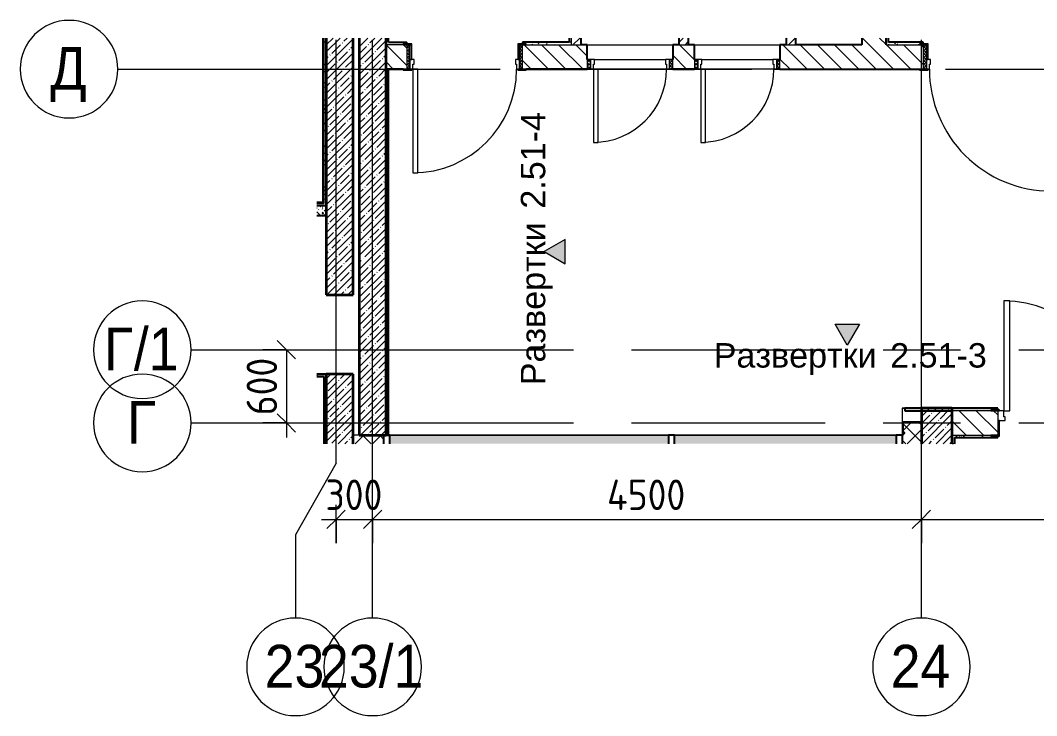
# Model space of a CAD drawing. Header units: millimetres. Extents: x 81971 to 140149, y -1987 to 13800.
# Drawn here: x 81971 to 90305, y 8101 to 13800 of the extents above; entities that cross this region are included whole.
import ezdxf

# ---------------------------------------------------------------- set-up
doc = ezdxf.new("R2010")
doc.units = ezdxf.units.MM
doc.linetypes.add('Осевая', pattern=[3175, 635, -476.25, 1587.5, -476.25])
for name, color, linetype, lineweight in [('A-ANNO-DIMS', 7, 'Continuous', 9), ('A-ANNO-DIMS-100', 7, 'Continuous', 9), ('A-DOOR', 7, 'Continuous', 9), ('A-DOOR-1', 7, 'Continuous', 13), ('A-DOOR-FRAM', 7, 'Continuous', 13), ('A-DOOR-FRAM-1', 7, 'Continuous', 9), ('A-GLAZ-CWMG', 7, 'Continuous', 9), ('A-GLAZ-CWMG-1', 7, 'Continuous', 25), ('A-WALL', 7, 'Continuous', 9), ('G-ANNO-SYMB', 7, 'Continuous', 9), ('I-WALL', 7, 'Continuous', 9), ('Оси', 7, 'Continuous', 9), ('Оси-1', 7, 'Continuous', 20), ('Оси-2', 7, 'Осевая', 9)]:
    doc.layers.add(name, color=color, linetype=linetype, lineweight=lineweight)
for name, color, linetype, lineweight, true_color in [('A-WALL-1', 7, 'Continuous', 25, 0x3c3c3c), ('A-WALL-2', 7, 'Continuous', 35, 0x3c3c3c), ('A-WALL-3', 7, 'Continuous', 13, 0x3c3c3c), ('A-WALL-FNSH-1', 7, 'Continuous', 9, 0x3c3c3c), ('A-WALL-FNSH-2', 7, 'Continuous', 13, 0x3c3c3c)]:
    doc.layers.add(name, color=color, linetype=linetype, lineweight=lineweight, true_color=true_color)
doc.styles.add('Arial', font='arial.ttf', dxfattribs={"width": 0.9, "height": 350})
doc.styles.add('Arial_1', font='arial.ttf', dxfattribs={"height": 200})
doc.styles.add('ISOCPEUR', font='isocpeur.ttf', dxfattribs={"width": 0.9, "height": 250})
doc.dimstyles.new('ISO-2_5_0_9К_БОЛЬШОЙ', dxfattribs={"dimscale": 304.8, "dimtxt": 248.995294, "dimasz": 0.492126, "dimexe": 0.393701, "dimexo": 0.984252, "dimgap": 0, "dimtad": 1, "dimdec": 0, "dimrnd": 10, "dimzin": 0, "dimdsep": 46, "dimtxsty": 'ISOCPEUR', "dimblk1": 'OBLIQUE', "dimblk2": 'OBLIQUE', "dimsah": 1, "dimcen": 0.09, "dimdle": 0.393701, "dimazin": 0, "dimtfac": 1, "dimtdec": 4, "dimtix": 1, "dimtmove": 0, "dimatfit": 3, "dimfxl": 1, "dimtvp": 1, "dimtolj": 1, "dimtzin": 0, "dimarcsym": 2})
pattern_1 = [(45, (0, 0), (-70.71068, 70.71068), []), (135, (0, 0), (-70.71068, -70.71068), [])]
pattern_2 = [(135, (0, 0), (-70.71068, -70.71068), [])]
pattern_3 = [(45, (0, 0), (-57.024626, 57.024626), []), (45, (57.025, 0), (-57.024626, 57.024626), [100.806, -20.161, 3.353, -16.808])]
pattern_4 = [(45, (0, 0), (-35.35534, 35.35534), [])]
pattern_5 = [(0, (0, 0), (121.92, 30.48), [10.058, -81.382, 10.058, -81.382, -487.68]), (0, (0, 0), (121.92, 30.48), [-182.88, 10.058, -172.822, 10.058, -81.382, -213.36]), (0, (0, 0), (121.92, 30.48), [-457.2, 10.058, -50.902, 10.058, -142.342]), (120, (45.72, 15.24), (-87.356454, 90.345817), [10.058, -81.382, 10.058, -81.382, -487.68]), (120, (45.72, 15.24), (-87.356454, 90.345817), [-182.88, 10.058, -172.822, 10.058, -81.382, -213.36]), (120, (45.72, 15.24), (-87.356454, 90.345817), [-457.2, 10.058, -50.902, 10.058, -142.342]), (240, (60.96, 76.2), (-34.563546, -120.825817), [10.058, -81.382, 10.058, -81.382, -487.68]), (240, (60.96, 76.2), (-34.563546, -120.825817), [-182.88, 10.058, -172.822, 10.058, -81.382, -213.36]), (240, (60.96, 76.2), (-34.563546, -120.825817), [-457.2, 10.058, -50.902, 10.058, -142.342])]

# ---------------------------------------------------------------- blocks, each defined once
blk = doc.blocks.new('110_Дверь_СКБ_1Ст_Внутренняя1 - Д-8 950x2100h_охрана-31784688-План разверток пом_ 2_51_ Этаж 2')
at = {"layer": 'A-DOOR'}
h = blk.add_hatch(dxfattribs=at)
h.set_pattern_fill('FP_4', color=256, style=0, pattern_type=2)
h.set_pattern_definition([(135, (1826.41, 164.685), (-14.14214, -14.14214), []), (225, (1826.41, 164.685), (14.14214, -14.14214), [])])
h.paths.add_polyline_path([(487.5, 100), (462.5, 100), (462.5, -100), (487.5, -100)])
at = {"layer": 'A-DOOR-FRAM-1'}
h = blk.add_hatch(dxfattribs=at)
h.set_pattern_fill('FP_5', color=256, style=0, pattern_type=2)
h.set_pattern_definition([(45, (-296.384, 164.685), (-14.1421, 14.1421), []), (135, (-296.384, 164.685), (-14.1421, -14.1421), [])])
h.paths.add_polyline_path([(-437.5, 100), (-462.5, 100), (-462.5, -100), (-437.5, -100)])
at = {"layer": 'A-DOOR'}
blk.add_arc((437.5, 100), 850, 90, 180, dxfattribs=at)
at = {"layer": 'A-DOOR-1'}
for p, q in [((437.5, 950), (397.5, 950)), ((397.5, 950), (397.5, 100)), ((437.5, 100), (437.5, 950)), ((397.5, 100), (437.5, 100))]:
    blk.add_line(p, q, dxfattribs=at)
at = {"layer": 'A-DOOR-FRAM'}
for p, q in [((-422.5, 108), (-492.5, 108)), ((-492.5, 108), (-492.5, 100)), ((-492.5, 100), (-422.5, 100)), ((-437.5, 100), (-462.5, 100)), ((-462.5, 100), (-462.5, -100)), ((-412.5, 100), (-437.5, 100)), ((-437.5, 100), (-437.5, 20)), ((-437.5, -100), (-437.5, 100)), ((-422.5, 100), (-437.5, 100)), ((-437.5, 100), (-437.5, 99)), ((-437.5, 99), (-422.5, 99)), ((-422.5, 100), (-422.5, 108)), ((-422.5, 99), (-422.5, 100)), ((-412.5, 60), (-412.5, 100)), ((437.5, 100), (437.5, 60)), ((462.5, 100), (437.5, 100)), ((517.5, 108), (447.5, 108)), ((447.5, 108), (447.5, 100)), ((462.5, 100), (447.5, 100)), ((447.5, 100), (447.5, 99)), ((447.5, 100), (517.5, 100)), ((447.5, 99), (462.5, 99)), ((462.5, 20), (462.5, 100)), ((487.5, 100), (462.5, 100)), ((462.5, 100), (462.5, -100)), ((462.5, 99), (462.5, 100)), ((487.5, -100), (487.5, 100)), ((517.5, 100), (517.5, 108)), ((-437.5, 20), (-402.5, 20)), ((-422.5, 20), (-437.5, 20)), ((-437.5, 20), (-437.5, -100)), ((-422.5, -100), (-422.5, 20)), ((-402.5, 60), (-412.5, 60)), ((-402.5, 20), (-402.5, 60)), ((437.5, 60), (427.5, 60)), ((427.5, 60), (427.5, 20)), ((427.5, 20), (462.5, 20)), ((462.5, 20), (447.5, 20)), ((447.5, 20), (447.5, -100)), ((462.5, -100), (462.5, 20)), ((-422.5, -100), (-492.5, -100)), ((-492.5, -100), (-492.5, -108)), ((-492.5, -108), (-422.5, -108)), ((-462.5, -100), (-437.5, -100)), ((-437.5, -100), (-422.5, -100)), ((-422.5, -108), (-422.5, -100)), ((447.5, -100), (462.5, -100)), ((517.5, -100), (447.5, -100)), ((447.5, -100), (447.5, -108)), ((447.5, -108), (517.5, -108)), ((462.5, -100), (487.5, -100)), ((517.5, -108), (517.5, -100))]:
    blk.add_line(p, q, dxfattribs=at)
blk = doc.blocks.new('110_Дверь_СКБ_2Ст - Д-2а_п_ Из коридора на лестницу-32215207-План разверток пом_ 2_51_ Этаж 2')
at = {"layer": 'A-DOOR'}
for centre, radius, start, end in [((-637.5, 100), 900, 0, 90), ((662.5, 100), 400, 90, 180)]:
    blk.add_arc(centre, radius, start, end, dxfattribs=at)
at = {"layer": 'A-DOOR-1'}
for p, q in [((-637.5, 1000), (-637.5, 100)), ((-587.5, 1000), (-637.5, 1000)), ((-587.5, 100), (-587.5, 1000)), ((662.5, 500), (612.5, 500)), ((612.5, 500), (612.5, 100)), ((662.5, 100), (662.5, 500)), ((-637.5, 100), (-587.5, 100)), ((612.5, 100), (662.5, 100))]:
    blk.add_line(p, q, dxfattribs=at)
at = {"layer": 'A-DOOR-FRAM'}
for p, q in [((-672.5, 108), (-742.5, 108)), ((-742.5, 108), (-742.5, 100)), ((-742.5, 100), (-672.5, 100)), ((-637.5, 100), (-687.5, 100)), ((-687.5, 100), (-687.5, 20)), ((-672.5, 100), (-672.5, 108)), ((-637.5, 50), (-637.5, 100)), ((662.5, 100), (662.5, 50)), ((712.5, 100), (662.5, 100)), ((767.5, 108), (697.5, 108)), ((697.5, 108), (697.5, 100)), ((697.5, 100), (767.5, 100)), ((712.5, 20), (712.5, 100)), ((767.5, 100), (767.5, 108)), ((-687.5, 20), (-627.5, 20)), ((-672.5, 20), (-687.5, 20)), ((-687.5, 20), (-687.5, -100)), ((-672.5, -100), (-672.5, 20)), ((-627.5, 50), (-637.5, 50)), ((-627.5, 20), (-627.5, 50)), ((662.5, 50), (652.5, 50)), ((652.5, 50), (652.5, 20)), ((652.5, 20), (712.5, 20)), ((712.5, 20), (697.5, 20)), ((697.5, 20), (697.5, -100)), ((712.5, -100), (712.5, 20)), ((-672.5, -100), (-742.5, -100)), ((-742.5, -100), (-742.5, -108)), ((-742.5, -108), (-672.5, -108)), ((-687.5, -100), (-672.5, -100)), ((-672.5, -108), (-672.5, -100)), ((697.5, -100), (712.5, -100)), ((767.5, -100), (697.5, -100)), ((697.5, -100), (697.5, -108)), ((697.5, -108), (767.5, -108)), ((767.5, -108), (767.5, -100))]:
    blk.add_line(p, q, dxfattribs=at)
blk = doc.blocks.new('110_Дверь_СКБ_1Ст_Внутренняя1 - Д-3 _п_ 1100x2100h_много всего-32102838-План разверток пом_ 2_51_ Этаж 2')
at = {"layer": 'A-DOOR'}
h = blk.add_hatch(dxfattribs=at)
h.set_pattern_fill('FP_10', color=256, style=0, pattern_type=2)
h.set_pattern_definition([(135, (1751.41, 164.685), (-14.14214, -14.14214), []), (225, (1751.41, 164.685), (14.14214, -14.14214), [])])
h.paths.add_polyline_path([(562.5, 100), (537.5, 100), (537.5, -100), (562.5, -100)])
at = {"layer": 'A-DOOR-FRAM-1'}
h = blk.add_hatch(dxfattribs=at)
h.set_pattern_fill('FP_11', color=256, style=0, pattern_type=2)
h.set_pattern_definition([(45, (-371.384, 164.685), (-14.1421, 14.1421), []), (135, (-371.384, 164.685), (-14.1421, -14.1421), [])])
h.paths.add_polyline_path([(-512.5, 100), (-537.5, 100), (-537.5, -100), (-512.5, -100)])
at = {"layer": 'A-DOOR'}
blk.add_arc((-487.5, 100), 1000, 360, 90, dxfattribs=at)
at = {"layer": 'A-DOOR-1'}
for p, q in [((-487.5, 1100), (-487.5, 100)), ((-447.5, 1100), (-487.5, 1100)), ((-447.5, 100), (-447.5, 1100)), ((-487.5, 100), (-447.5, 100))]:
    blk.add_line(p, q, dxfattribs=at)
at = {"layer": 'A-DOOR-FRAM'}
for p, q in [((-497.5, 108), (-567.5, 108)), ((-567.5, 108), (-567.5, 100)), ((-567.5, 100), (-497.5, 100)), ((-512.5, 100), (-537.5, 100)), ((-537.5, 100), (-537.5, -100)), ((-487.5, 100), (-512.5, 100)), ((-512.5, 100), (-512.5, 20)), ((-512.5, -100), (-512.5, 100)), ((-497.5, 100), (-512.5, 100)), ((-512.5, 100), (-512.5, 99)), ((-512.5, 99), (-497.5, 99)), ((-497.5, 100), (-497.5, 108)), ((-497.5, 99), (-497.5, 100)), ((-487.5, 60), (-487.5, 100)), ((512.5, 100), (512.5, 60)), ((537.5, 100), (512.5, 100)), ((592.5, 108), (522.5, 108)), ((522.5, 108), (522.5, 100)), ((537.5, 100), (522.5, 100)), ((522.5, 100), (522.5, 99)), ((522.5, 100), (592.5, 100)), ((522.5, 99), (537.5, 99)), ((537.5, 20), (537.5, 100)), ((562.5, 100), (537.5, 100)), ((537.5, 100), (537.5, -100)), ((537.5, 99), (537.5, 100)), ((562.5, -100), (562.5, 100)), ((592.5, 100), (592.5, 108)), ((-512.5, 20), (-477.5, 20)), ((-497.5, 20), (-512.5, 20)), ((-512.5, 20), (-512.5, -100)), ((-497.5, -100), (-497.5, 20)), ((-477.5, 60), (-487.5, 60)), ((-477.5, 20), (-477.5, 60)), ((512.5, 60), (502.5, 60)), ((502.5, 60), (502.5, 20)), ((502.5, 20), (537.5, 20)), ((537.5, 20), (522.5, 20)), ((522.5, 20), (522.5, -100)), ((537.5, -100), (537.5, 20)), ((-497.5, -100), (-567.5, -100)), ((-567.5, -100), (-567.5, -108)), ((-567.5, -108), (-497.5, -108)), ((-537.5, -100), (-512.5, -100)), ((-512.5, -100), (-497.5, -100)), ((-497.5, -108), (-497.5, -100)), ((522.5, -100), (537.5, -100)), ((592.5, -100), (522.5, -100)), ((522.5, -100), (522.5, -108)), ((522.5, -108), (592.5, -108)), ((537.5, -100), (562.5, -100)), ((592.5, -108), (592.5, -100))]:
    blk.add_line(p, q, dxfattribs=at)
blk = doc.blocks.new('Прямоугольный импост - Импост структурный с накладкой - 190мм-23186047-План разверток пом_ 2_51_ Этаж 2')
at = {"layer": 'A-GLAZ-CWMG'}
blk.add_hatch(color=256, dxfattribs=at).paths.add_polyline_path([(87285, 10330.1), (87285, 10400), (85000, 10400), (85000, 10330.1), (86197.2, 10330.1)])
blk.add_line((87285, 10400), (85000, 10400), dxfattribs=at)
blk = doc.blocks.new('Прямоугольный импост - Импост структурный с накладкой - 190мм-23186048-План разверток пом_ 2_51_ Этаж 2')
at = {"layer": 'A-GLAZ-CWMG'}
blk.add_hatch(color=256, dxfattribs=at).paths.add_polyline_path([(88000, 10330.1), (88000, 10400), (87335, 10400), (87335, 10330.1), (87992.4, 10330.1)])
blk.add_line((88000, 10400), (87335, 10400), dxfattribs=at)
blk = doc.blocks.new('Прямоугольный импост - Импост структурный с накладкой - 190мм-23186049-План разверток пом_ 2_51_ Этаж 2')
at = {"layer": 'A-GLAZ-CWMG'}
blk.add_hatch(color=256, dxfattribs=at).paths.add_polyline_path([(89153.5, 10330.1), (89153.5, 10400), (88000, 10400), (88000, 10330.1)])
blk.add_line((89153.5, 10400), (88000, 10400), dxfattribs=at)
blk = doc.blocks.new('Прямоугольный импост - Импост структурный с накладкой - 190мм-23946639-План разверток пом_ 2_51_ Этаж 2')
at = {"layer": 'A-GLAZ-CWMG-1'}
for p, q in [((-50, -190), (-50, -120.1)), ((0, -120.1), (0, -190)), ((0, -190), (-50, -190))]:
    blk.add_line(p, q, dxfattribs=at)
blk = doc.blocks.new('Прямоугольный импост - Импост структурный с накладкой - 190мм-23946641-План разверток пом_ 2_51_ Этаж 2')
at = {"layer": 'A-GLAZ-CWMG-1'}
for p, q in [((-50, -120.1), (-50, -190)), ((0, -190), (0, -120.1)), ((-50, -190), (0, -190))]:
    blk.add_line(p, q, dxfattribs=at)
blk = doc.blocks.new('Прямоугольный импост - Импост структурный с накладкой - 190мм-23946633-План разверток пом_ 2_51_ Этаж 2')
at = {"layer": 'A-GLAZ-CWMG-1'}
for p, q in [((-25, -190), (-25, -120.1)), ((25, -120.1), (25, -190)), ((25, -190), (-25, -190))]:
    blk.add_line(p, q, dxfattribs=at)
blk = doc.blocks.new('110_Дверь_СКБ_1Ст - д-18 700x2100h_Технический шкаф ЭОМ и СС-23257539-План разверток пом_ 2_51_ Этаж 2')
at = {"layer": 'A-DOOR'}
h = blk.add_hatch(dxfattribs=at)
h.set_pattern_fill('FP_12', color=256, style=0, pattern_type=2)
h.set_pattern_definition([(135, (1951.41, 164.685), (-14.14214, -14.14214), []), (225, (1951.41, 164.685), (14.14214, -14.14214), [])])
h.paths.add_polyline_path([(362.5, 100), (337.5, 100), (337.5, 20), (362.5, 20)])
at = {"layer": 'A-DOOR-FRAM-1'}
h = blk.add_hatch(dxfattribs=at)
h.set_pattern_fill('FP_13', color=256, style=0, pattern_type=2)
h.set_pattern_definition([(45, (-171.384, 164.685), (-14.1421, 14.1421), []), (135, (-171.384, 164.685), (-14.1421, -14.1421), [])])
h.paths.add_polyline_path([(-312.5, 100), (-337.5, 100), (-337.5, 20), (-312.5, 20)])
at = {"layer": 'A-DOOR'}
blk.add_arc((312.5, 100), 600, 90, 180, dxfattribs=at)
at = {"layer": 'A-DOOR-1'}
for p, q in [((312.5, 700), (272.5, 700)), ((272.5, 700), (272.5, 100)), ((312.5, 100), (312.5, 700)), ((272.5, 100), (312.5, 100))]:
    blk.add_line(p, q, dxfattribs=at)
at = {"layer": 'A-DOOR-FRAM'}
for p, q in [((-312.5, 100), (-337.5, 100)), ((-337.5, 100), (-337.5, 20)), ((-287.5, 100), (-312.5, 100)), ((-312.5, 100), (-312.5, 20)), ((-312.5, 20), (-312.5, 100)), ((-287.5, 60), (-287.5, 100)), ((312.5, 100), (312.5, 60)), ((337.5, 100), (312.5, 100)), ((337.5, 20), (337.5, 100)), ((362.5, 100), (337.5, 100)), ((337.5, 100), (337.5, 20)), ((362.5, 20), (362.5, 100)), ((-337.5, 20), (-312.5, 20)), ((-312.5, 20), (-277.5, 20)), ((-277.5, 60), (-287.5, 60)), ((-277.5, 20), (-277.5, 60)), ((312.5, 60), (302.5, 60)), ((302.5, 60), (302.5, 20)), ((302.5, 20), (337.5, 20)), ((337.5, 20), (362.5, 20))]:
    blk.add_line(p, q, dxfattribs=at)
at = {"layer": 'A-DOOR-FRAM-1'}
for p, q in [((-287.5, 100), (272.5, 100)), ((302.5, 20), (-277.5, 20))]:
    blk.add_line(p, q, dxfattribs=at)
blk = doc.blocks.new('Ось сетки - D8-29747960-План разверток пом_ 2_51_ Этаж 2')
at = {"layer": 'Оси-1'}
for start, end in [(360, 180), (180, 360)]:
    blk.add_arc((0, 0), 4, start, end, dxfattribs=at)
blk = doc.blocks.new('Фасад - Марка фасада_Указатель-25386507-План разверток пом_ 2_51_ Этаж 2')
at = {"layer": 'G-ANNO-SYMB'}
blk.add_hatch(color=256, dxfattribs=at).paths.add_polyline_path([(-1, 0), (0, 1.732), (1, 0), (0, 0)])
for p, q in [((0, 1.732), (-1, 0)), ((1, 0), (0, 1.732)), ((-1, 0), (0, 0)), ((0, 0), (1, 0))]:
    blk.add_line(p, q, dxfattribs=at)
blk = doc.blocks.new('DIMBLOCK1-План разверток пом_ 2_51_ Этаж 2')
at = {"layer": 'A-ANNO-DIMS-100', "lineweight": 20}
for p, q in [((84153.3, 11100), (84078.3, 11175)), ((84153.3, 11100), (84228.3, 11025)), ((84153.3, 10500), (84078.3, 10575)), ((84153.3, 10500), (84228.3, 10425))]:
    blk.add_line(p, q, dxfattribs=at)
at = {"layer": 'A-ANNO-DIMS-100'}
for p, q in [((83959.4, 11100), (84273.3, 11100)), ((84153.3, 11100), (83959.4, 11100)), ((84153.3, 11100), (84153.3, 10380)), ((83959.4, 10500), (84273.3, 10500)), ((84153.3, 10500), (83959.4, 10500))]:
    blk.add_line(p, q, dxfattribs=at)
at = {"layer": 'A-ANNO-DIMS-100', "color": 0, "insert": (83826.7, 10563), "char_height": 250, "width": 568.858, "attachment_point": 1, "rotation": 90, "line_spacing_factor": 1.149209, "style": 'ISOCPEUR'}
blk.add_mtext('600', dxfattribs=at)
blk = doc.blocks.new('_Oblique')
at = {"color": 0, "linetype": 'ByBlock', "lineweight": -2}
blk.add_line((-0.5, -0.5), (0.5, 0.5), dxfattribs=at)
blk = doc.blocks.new('DIMBLOCK2-План разверток пом_ 2_51_ Этаж 2')
at = {"layer": 'A-ANNO-DIMS-100'}
for p, q in [((84560, 9515.4), (84560, 9829.4)), ((84860, 9515.4), (84860, 9829.4)), ((84440, 9709.4), (84860, 9709.4)), ((84560, 9709.4), (84560, 9515.4)), ((84860, 9709.4), (84860, 9515.4))]:
    blk.add_line(p, q, dxfattribs=at)
at = {"layer": 'A-ANNO-DIMS-100', "lineweight": 20}
for p, q in [((84560, 9709.4), (84635, 9784.4)), ((84860, 9709.4), (84935, 9784.4)), ((84560, 9709.4), (84485, 9634.4)), ((84860, 9709.4), (84785, 9634.4))]:
    blk.add_line(p, q, dxfattribs=at)
at = {"layer": 'A-ANNO-DIMS-100', "color": 0, "insert": (84473, 10036), "char_height": 250, "width": 568.858, "attachment_point": 1, "line_spacing_factor": 1.149209, "style": 'ISOCPEUR'}
blk.add_mtext('300', dxfattribs=at)
blk = doc.blocks.new('DIMBLOCK3-План разверток пом_ 2_51_ Этаж 2')
at = {"layer": 'A-ANNO-DIMS-100'}
for p, q in [((84860, 9515.4), (84860, 9829.4)), ((89360, 9515.4), (89360, 9829.4)), ((84860, 9709.4), (89360, 9709.4)), ((84860, 9709.4), (84860, 9515.4)), ((89360, 9709.4), (89360, 9515.4))]:
    blk.add_line(p, q, dxfattribs=at)
at = {"layer": 'A-ANNO-DIMS-100', "lineweight": 20}
for p, q in [((84860, 9709.4), (84935, 9784.4)), ((89360, 9709.4), (89435, 9784.4)), ((84860, 9709.4), (84785, 9634.4)), ((89360, 9709.4), (89285, 9634.4))]:
    blk.add_line(p, q, dxfattribs=at)
at = {"layer": 'A-ANNO-DIMS-100', "color": 0, "insert": (86782, 10036), "char_height": 250, "width": 787.208, "attachment_point": 1, "line_spacing_factor": 1.149209, "style": 'ISOCPEUR'}
blk.add_mtext('4500', dxfattribs=at)
blk = doc.blocks.new('DIMBLOCK4-План разверток пом_ 2_51_ Этаж 2')
at = {"layer": 'A-ANNO-DIMS-100'}
for p, q in [((89360, 9515.4), (89360, 9829.4)), ((92860, 9515.4), (92860, 9829.4)), ((89360, 9709.4), (92860, 9709.4)), ((89360, 9709.4), (89360, 9515.4)), ((92860, 9709.4), (92860, 9515.4))]:
    blk.add_line(p, q, dxfattribs=at)
at = {"layer": 'A-ANNO-DIMS-100', "lineweight": 20}
for p, q in [((89360, 9709.4), (89435, 9784.4)), ((92860, 9709.4), (92935, 9784.4)), ((89360, 9709.4), (89285, 9634.4)), ((92860, 9709.4), (92785, 9634.4))]:
    blk.add_line(p, q, dxfattribs=at)
at = {"layer": 'A-ANNO-DIMS-100', "color": 0, "insert": (90794, 10036), "char_height": 250, "width": 758.478, "attachment_point": 1, "line_spacing_factor": 1.149209, "style": 'ISOCPEUR'}
blk.add_mtext('3500', dxfattribs=at)

msp = doc.modelspace()

# ---------------------------------------------------------------- hatches: boundary and pattern name
at = {"layer": 'A-WALL'}
h = msp.add_hatch(dxfattribs=at)
h.set_pattern_fill('FP_1', color=256, style=0, pattern_type=2)
h.set_pattern_definition(pattern_1)
h.paths.add_polyline_path([(89360, 10330.1), (89360, 10502), (89210, 10502), (89210, 10330.1), (89257.7, 10330.1)])
h = msp.add_hatch(dxfattribs=at)
h.set_pattern_fill('FP_1', color=256, style=0, pattern_type=2)
h.set_pattern_definition(pattern_1)
h.paths.add_polyline_path([(89210, 10330.1), (89210, 10400), (89202, 10400), (89202, 10330.1), (89208.4, 10330.1)])
h.paths.add_polyline_path([(84700, 10330.1), (84950, 10330.1), (84950, 10400), (84700, 10400)])
at = {"layer": 'I-WALL'}
h = msp.add_hatch(dxfattribs=at)
h.set_pattern_fill('FP_17', color=256, style=0, pattern_type=2)
h.set_pattern_definition(pattern_5)
h.paths.add_polyline_path([(84480, 12300), (84480, 13654.9), (84460, 13654.9), (84460, 12300)])
h = msp.add_hatch(dxfattribs=at)
h.set_pattern_fill('FP_3', color=256, style=0, pattern_type=2)
h.set_pattern_definition(pattern_3)
h.paths.add_polyline_path([(84480, 10330.1), (84700, 10330.1), (84700, 10900), (84480, 10900)])
h.paths.add_polyline_path([(84480, 11550), (84700, 11550), (84700, 13654.9), (84480, 13654.9), (84480, 11992.5)])
h = msp.add_hatch(dxfattribs=at)
h.set_pattern_fill('FP_3', color=256, style=0, pattern_type=2)
h.set_pattern_definition(pattern_3)
h.paths.add_polyline_path([(84970, 10400), (84970, 13654.9), (84750, 13654.9), (84750, 10400)])
h = msp.add_hatch(dxfattribs=at)
h.set_pattern_fill('FP_17', color=256, style=0, pattern_type=2)
h.set_pattern_definition(pattern_5)
h.paths.add_polyline_path([(84990, 13600), (84989.7, 13654.9), (84970, 13654.9), (84970, 13600)])
h = msp.add_hatch(dxfattribs=at)
h.set_pattern_fill('FP_6', color=256, style=0, pattern_type=2)
h.set_pattern_definition(pattern_2)
h.paths.add_polyline_path([(86197.2, 13400), (86620, 13400), (86620, 13600), (86090, 13600), (86090, 13400), (86120, 13400)])
h.paths.add_polyline_path([(87500, 13400), (87500, 13600), (87320, 13600), (87320, 13400)])
h.paths.add_polyline_path([(85140, 13400), (85140, 13600), (84970, 13600), (84970, 13400), (85110, 13400)])
h = msp.add_hatch(dxfattribs=at)
h.set_pattern_fill('FP_17', color=256, style=0, pattern_type=2)
h.set_pattern_definition(pattern_5)
h.paths.add_polyline_path([(86197.2, 13600), (86490, 13600), (86490, 13620), (86090, 13620), (86090, 13608), (86120, 13608), (86120, 13600)])
h.paths.add_polyline_path([(85110, 13600), (85111, 13608), (85140, 13608), (85140, 13620), (84990, 13620), (84990, 13600)])
h = msp.add_hatch(dxfattribs=at)
h.set_pattern_fill('FP_17', color=256, style=0, pattern_type=2)
h.set_pattern_definition(pattern_5)
h.paths.add_polyline_path([(86490, 13620), (86490, 13654.9), (86470, 13654.9), (86470, 13620)])
h = msp.add_hatch(dxfattribs=at)
h.set_pattern_fill('FP_2', color=256, style=0, pattern_type=2)
h.set_pattern_definition(pattern_4)
h.paths.add_polyline_path([(86570, 13600), (86570, 13654.9), (86490, 13654.9), (86490, 13600)])
h = msp.add_hatch(dxfattribs=at)
h.set_pattern_fill('FP_2', color=256, style=0, pattern_type=2)
h.set_pattern_definition(pattern_4)
h.paths.add_polyline_path([(87450, 13600), (87450, 13654.9), (87370, 13654.9), (87370, 13600)])
h = msp.add_hatch(dxfattribs=at)
h.set_pattern_fill('FP_6', color=256, style=0, pattern_type=2)
h.set_pattern_definition(pattern_2)
h.paths.add_polyline_path([(89375, 13400), (89375, 13600), (88200, 13600), (88200, 13400), (89345, 13400)])
h = msp.add_hatch(dxfattribs=at)
h.set_pattern_fill('FP_2', color=256, style=0, pattern_type=2)
h.set_pattern_definition(pattern_4)
h.paths.add_polyline_path([(88330, 13600), (88330, 13654.9), (88250, 13654.9), (88250, 13600)])
h = msp.add_hatch(dxfattribs=at)
h.set_pattern_fill('FP_6', color=256, style=0, pattern_type=2)
h.set_pattern_definition(pattern_2)
h.paths.add_polyline_path([(89070, 13600), (89070, 13654.9), (88870, 13654.9), (88870, 13600)])
h = msp.add_hatch(dxfattribs=at)
h.set_pattern_fill('FP_17', color=256, style=0, pattern_type=2)
h.set_pattern_definition(pattern_5)
h.paths.add_polyline_path([(89090, 13600), (89090, 13654.9), (89070, 13654.9), (89070, 13600)])
h = msp.add_hatch(dxfattribs=at)
h.set_pattern_fill('FP_17', color=256, style=0, pattern_type=2)
h.set_pattern_definition(pattern_5)
h.paths.add_polyline_path([(89090, 13600), (89345, 13600), (89345, 13608), (89375, 13608), (89375, 13620), (89090, 13620)])
h = msp.add_hatch(dxfattribs=at)
h.set_pattern_fill('FP_17', color=256, style=0, pattern_type=2)
h.set_pattern_definition(pattern_5)
h.paths.add_polyline_path([(84990, 10400), (84990, 13390), (84970, 13390), (84970, 10400)])
h = msp.add_hatch(dxfattribs=at)
h.set_pattern_fill('FP_17', color=256, style=0, pattern_type=2)
h.set_pattern_definition(pattern_5)
h.paths.add_polyline_path([(84402, 12280), (84480, 12280), (84480, 12300), (84402, 12299.7)])
h = msp.add_hatch(dxfattribs=at)
h.set_pattern_fill('FP_7', color=256, style=0, pattern_type=2)
h.set_pattern_definition([(135, (0, 0), (-75.43415, -75.43415), [106.68, -17.78, 3.556, -17.78]), (135, (0, 75.39), (-75.43415, -75.43415), []), (50, (0, 0), (127.52922, -11.15758), [13.335, -146.685]), (355, (0, 0), (-24.66966, 133.74002), [10.668, -117.348]), (100.451, (10.63, -0.93), (102.85973, 122.58178), [11.333, -124.663]), (46.184, (0, 35.56), (189.75516, -29.43036), [20.002, -220.027]), (96.636, (15.81, 33.1), (166.1822, 173.1996), [17, -186.995]), (351.184, (0, 35.56), (166.18393, 173.19757), [16.002, -176.022]), (21, (17.78, 26.67), (106.13027, -71.58603), [13.335, -146.685]), (326, (17.78, 26.67), (43.26188, 128.93175), [10.668, -117.348]), (71.451, (26.62, 20.7), (149.39198, 57.34505), [11.333, -124.663]), (37.5, (0, 0), (2.162228, 59.188357), [3.353, -112.573, 3.353, -115.773, -117.792]), (37.5, (0, 0), (2.162228, 59.188357), [-235.052, 3.353, -114.44]), (7.5, (0, 0), (46.773857, 70.126152), [3.353, -64.567, 3.353, -109.906, -44.894]), (7.5, (0, 0), (46.773857, 70.126152), [-181.178, 3.353, -41.542]), (327.5, (-39.65, 0), (94.91367, -4.010093), [3.353, -41.097, 3.353, -135.331, -184.023]), (327.5, (-39.65, 0), (94.91367, -4.010093), [-183.134, 3.353, -180.67]), (317.5, (-57.43, 0), (103.69057, 17.79882), [3.353, -54.432, 3.353, -88.748, -130.683]), (317.5, (-57.43, 0), (103.69057, 17.79882), [-149.885, 3.353, -127.33])])
h.paths.add_polyline_path([(84480, 12200), (84480, 12280), (84402, 12280), (84402, 12200)])
h = msp.add_hatch(dxfattribs=at)
h.set_pattern_fill('FP_17', color=256, style=0, pattern_type=2)
h.set_pattern_definition(pattern_5)
h.paths.add_polyline_path([(84459, 10880), (84460, 10880), (84460, 10900), (84402, 10899.5), (84402, 10880)])
h = msp.add_hatch(dxfattribs=at)
h.set_pattern_fill('FP_17', color=256, style=0, pattern_type=2)
h.set_pattern_definition(pattern_5)
h.paths.add_polyline_path([(84460, 10330.1), (84480, 10330.1), (84480, 10900), (84460, 10900), (84460, 10880)])
h = msp.add_hatch(dxfattribs=at)
h.set_pattern_fill('FP_17', color=256, style=0, pattern_type=2)
h.set_pattern_definition(pattern_5)
h.paths.add_polyline_path([(96968.1, 10600), (97399, 10600), (97398, 10620), (93460, 10620), (93460, 10608), (93490, 10608), (93490, 10600), (95173, 10600)])
h.paths.add_polyline_path([(92480, 10600), (92480, 10608), (92510, 10608), (92510, 10620), (91385, 10620), (91385, 10608), (91440, 10608), (91440, 10600), (91582.7, 10600)])
h.paths.add_polyline_path([(89787.5, 10600), (89930, 10600), (89930, 10608), (89985, 10608), (89985, 10620), (89223.5, 10620), (89223.5, 10600), (89610, 10600)])
h = msp.add_hatch(dxfattribs=at)
h.set_pattern_fill('FP_3', color=256, style=0, pattern_type=2)
h.set_pattern_definition(pattern_3)
h.paths.add_polyline_path([(89610, 10330.1), (89610, 10620), (89360, 10620), (89360, 10330.1), (89605.3, 10330.1)])
h = msp.add_hatch(dxfattribs=at)
h.set_pattern_fill('FP_6', color=256, style=0, pattern_type=2)
h.set_pattern_definition(pattern_2)
h.paths.add_polyline_path([(91582.7, 10400), (92510, 10400), (92510, 10600), (91385, 10600), (91385, 10400), (91440, 10400)])
h.paths.add_polyline_path([(94210, 10400), (94210, 10600), (93460, 10600), (93460, 10400), (93490, 10400)])
h.paths.add_polyline_path([(89787.5, 10400), (89985, 10400), (89985, 10600), (89610, 10600), (89610, 10400)])
h = msp.add_hatch(dxfattribs=at)
h.set_pattern_fill('FP_17', color=256, style=0, pattern_type=2)
h.set_pattern_definition(pattern_5)
h.paths.add_polyline_path([(91930, 10380), (91950, 10380), (91950, 10400), (91440, 10400), (91440, 10392), (91385, 10392), (91385, 10380), (91582.7, 10380)])
h.paths.add_polyline_path([(89610, 10380), (89985, 10380), (89985, 10392), (89930, 10392), (89930, 10400), (89610, 10400)])
h = msp.add_hatch(dxfattribs=at)
h.set_pattern_fill('FP_17', color=256, style=0, pattern_type=2)
h.set_pattern_definition(pattern_5)
h.paths.add_polyline_path([(89629.6, 10330.1), (89630, 10330.1), (89630, 10380), (89610, 10380), (89610, 10330.1)])

# ---------------------------------------------------------------- linework, layer by layer
at = {"layer": 'A-WALL'}
for p, q in [((85110, 13600), (84970, 13600)), ((86120, 13600), (86570, 13600)), ((86490, 13600), (86490, 13654.9)), ((87370, 13600), (87450, 13600)), ((88250, 13600), (88330, 13600)), ((89070, 13600), (89345, 13600)), ((89930, 10600), (89610, 10600)), ((89210, 10502), (89210, 10400)), ((89360, 10502), (89210, 10502)), ((89207, 10400), (89210, 10400)), ((89610, 10400), (89930, 10400))]:
    msp.add_line(p, q, dxfattribs=at)
at = {"layer": 'A-WALL-1'}
for p, q in [((84460, 12300), (84460, 13654.9)), ((84990, 13620), (84990, 13654.9)), ((84990, 13620), (85140, 13620)), ((85140, 13608), (85140, 13620)), ((86090, 13620), (86090, 13608)), ((86470, 13620), (86090, 13620)), ((86470, 13654.9), (86470, 13620)), ((86570, 13600), (86570, 13654.9)), ((86620, 13600), (86570, 13600)), ((86620, 13480), (86620, 13600)), ((87370, 13600), (87320, 13600)), ((87320, 13600), (87320, 13480)), ((87370, 13654.9), (87370, 13600)), ((87450, 13600), (87450, 13654.9)), ((87500, 13600), (87450, 13600)), ((87500, 13480), (87500, 13600)), ((88250, 13600), (88200, 13600)), ((88200, 13600), (88200, 13480)), ((88250, 13654.9), (88250, 13600)), ((88330, 13600), (88330, 13654.9)), ((88870, 13600), (88330, 13600)), ((88870, 13654.9), (88870, 13600)), ((89070, 13600), (89070, 13654.9)), ((89090, 13620), (89090, 13654.9)), ((89375, 13620), (89090, 13620)), ((89375, 13608), (89375, 13620)), ((84970, 13400), (85110, 13400)), ((84990, 13390), (84970, 13390)), ((85110, 13400), (84980, 13400)), ((84990, 10400), (84990, 13390)), ((86120, 13400), (86620, 13400)), ((86620, 13400), (86120, 13400)), ((87320, 13400), (87500, 13400)), ((87500, 13400), (87320, 13400)), ((88200, 13400), (89345, 13400)), ((84460, 12300), (84402, 12300)), ((84480, 12280), (84402, 12280)), ((84402, 12200), (84480, 12200)), ((84480, 10900), (84402, 10900)), ((84460, 10880), (84402, 10880)), ((84460, 10880), (84460, 10330.1)), ((84480, 10900), (84480, 10900)), ((89985, 10620), (89223.5, 10620)), ((89223.5, 10620), (89223.5, 10600)), ((89223.5, 10600), (89610, 10600)), ((89985, 10608), (89985, 10620)), ((89203.5, 10420), (89203.5, 10417)), ((89223.5, 10420), (89203.5, 10420)), ((89203.5, 10417), (89223.5, 10417)), ((89223.5, 10417), (89223.5, 10420)), ((84970, 10400), (84990, 10400)), ((89630, 10380), (89985, 10380)), ((89630, 10380), (89630, 10330.1)), ((89985, 10380), (89985, 10392))]:
    msp.add_line(p, q, dxfattribs=at)
at = {"layer": 'A-WALL-2'}
for p, q in [((84480, 13654.9), (84480, 11550)), ((84700, 11550), (84700, 13654.9)), ((84750, 13654.9), (84750, 10400)), ((84970, 10400), (84970, 13654.9)), ((84480, 11550), (84700, 11550)), ((84480, 10900), (84480, 10330.1)), ((84700, 10900), (84480, 10900)), ((84700, 10330.1), (84700, 10900)), ((89360, 10620), (89360, 10330.1)), ((89610, 10620), (89360, 10620)), ((89610, 10620), (89610, 10330.1)), ((84750, 10400), (84970, 10400))]:
    msp.add_line(p, q, dxfattribs=at)
at = {"layer": 'A-WALL-3'}
for p, q in [((84750, 10400), (84700, 10400)), ((84950, 10330.1), (84950, 10400)), ((89202, 10400), (89207, 10400))]:
    msp.add_line(p, q, dxfattribs=at)
at = {"layer": 'A-WALL-FNSH-1'}
for p, q in [((89360, 10510), (89202, 10510)), ((89202, 10510), (89202, 10330.1))]:
    msp.add_line(p, q, dxfattribs=at)
at = {"layer": 'A-WALL-FNSH-2'}
for p, q in [((84449, 13654.9), (84449, 12311)), ((84991, 13621), (84991, 13654.9)), ((85140, 13621), (84991, 13621)), ((85140, 13620), (85140, 13621)), ((86090, 13621), (86090, 13620)), ((86090, 13621), (86470, 13621)), ((86469, 13654.9), (86469, 13621)), ((89091, 13621), (89091, 13654.9)), ((89375, 13621), (89091, 13621)), ((89375, 13620), (89375, 13621)), ((84980, 13400), (84980, 13399)), ((84980, 13399), (84990, 13399)), ((84990, 13399), (84990, 13390)), ((84991, 13399), (85110, 13399)), ((84991, 10400), (84991, 13399)), ((86120, 13399), (86620, 13399)), ((86620, 13399), (86620, 13400)), ((87320, 13400), (87320, 13399)), ((87320, 13399), (87500, 13399)), ((87500, 13399), (87500, 13400)), ((89345, 13400), (88200, 13400)), ((88200, 13400), (88200, 13399)), ((88200, 13399), (89345, 13399)), ((84449, 12311), (84402, 12311)), ((84402, 10879), (84459, 10879)), ((84459, 10879), (84459, 10330.1)), ((89985, 10621), (89202.5, 10621)), ((89202.5, 10621), (89202.5, 10417)), ((89203.5, 10620), (89223.5, 10620)), ((89203.5, 10420), (89203.5, 10620)), ((89985, 10620), (89985, 10621)), ((89360, 10505), (89207, 10505)), ((89207, 10505), (89207, 10400)), ((89202.5, 10417), (89203.5, 10417)), ((84990, 10400), (84991, 10400)), ((89631, 10379), (89985, 10379)), ((89631, 10330.1), (89631, 10379)), ((89985, 10379), (89985, 10380))]:
    msp.add_line(p, q, dxfattribs=at)
at = {"layer": 'I-WALL'}
for p, q in [((86620, 13600), (87320, 13600)), ((87500, 13600), (88200, 13600)), ((86670, 13399), (86620, 13399)), ((87320, 13399), (86710, 13399)), ((87550, 13399), (87500, 13399)), ((88200, 13399), (87590, 13399)), ((84990, 10401), (89202, 10401))]:
    msp.add_line(p, q, dxfattribs=at)
at = {"layer": 'Оси'}
for p, q in [((84560, 11930.8), (84560, 13640)), ((84860, 11295.8), (84860, 13640)), ((89360, 11295.8), (89360, 13640)), ((82771.2, 13400), (85271.2, 13400)), ((84560, 10170.8), (84560, 11880)), ((84860, 8900.8), (84860, 11245)), ((89360, 8900.8), (89360, 11245)), ((83371.2, 11100), (85871.2, 11100)), ((83371.2, 10500), (85871.2, 10500)), ((84560, 10170.8), (84227.3, 9581.9)), ((84227.3, 9581.9), (84227.3, 8900.8))]:
    msp.add_line(p, q, dxfattribs=at)
at = {"layer": 'Оси-2'}
for p, q in [((85271.2, 13400), (95662.6, 13400)), ((84560, 11880), (84560, 11930.8)), ((84860, 11245), (84860, 11295.8)), ((89360, 11245), (89360, 11295.8)), ((85871.2, 11100), (96262.6, 11100)), ((85871.2, 10500), (96262.6, 10500))]:
    msp.add_line(p, q, dxfattribs=at)

# ---------------------------------------------------------------- block references
at = {"layer": 'A-DOOR', "rotation": 180}
for name, p in [('110_Дверь_СКБ_1Ст_Внутренняя1 - Д-8 950x2100h_охрана-31784688-План разверток пом_ 2_51_ Этаж 2', (85627.5, 13500)), ('110_Дверь_СКБ_1Ст_Внутренняя1 - Д-3 _п_ 1100x2100h_много всего-32102838-План разверток пом_ 2_51_ Этаж 2', (89937.5, 13500)), ('110_Дверь_СКБ_1Ст - д-18 700x2100h_Технический шкаф ЭОМ и СС-23257539-План разверток пом_ 2_51_ Этаж 2', (86982.5, 13500)), ('110_Дверь_СКБ_1Ст - д-18 700x2100h_Технический шкаф ЭОМ и СС-23257539-План разверток пом_ 2_51_ Этаж 2', (87862.5, 13500))]:
    msp.add_blockref(name, p, dxfattribs=at)
at = {"layer": 'A-DOOR'}
msp.add_blockref('110_Дверь_СКБ_2Ст - Д-2а_п_ Из коридора на лестницу-32215207-План разверток пом_ 2_51_ Этаж 2', (90672.5, 10500), dxfattribs=at)
at = {"layer": 'A-GLAZ-CWMG', "rotation": 180}
msp.add_blockref('Прямоугольный импост - Импост структурный с накладкой - 190мм-23946641-План разверток пом_ 2_51_ Этаж 2', (84950, 10210), dxfattribs=at)
at = {"layer": 'A-GLAZ-CWMG'}
for name in ['Прямоугольный импост - Импост структурный с накладкой - 190мм-23186047-План разверток пом_ 2_51_ Этаж 2', 'Прямоугольный импост - Импост структурный с накладкой - 190мм-23186048-План разверток пом_ 2_51_ Этаж 2', 'Прямоугольный импост - Импост структурный с накладкой - 190мм-23186049-План разверток пом_ 2_51_ Этаж 2']:
    msp.add_blockref(name, (0, 0), dxfattribs=at)
at = {"layer": 'A-GLAZ-CWMG', "extrusion": (0, 0, -1), "rotation": 180}
for name, p in [('Прямоугольный импост - Импост структурный с накладкой - 190мм-23946633-План разверток пом_ 2_51_ Этаж 2', (-87310, 10210)), ('Прямоугольный импост - Импост структурный с накладкой - 190мм-23946639-План разверток пом_ 2_51_ Этаж 2', (-89203.5, 10210))]:
    msp.add_blockref(name, p, dxfattribs=at)
at = {"layer": 'G-ANNO-SYMB', "xscale": 99.99999999999993, "yscale": 99.99999999999993, "zscale": 99.99999999999993, "rotation": 89.99999999999962}
msp.add_blockref('Фасад - Марка фасада_Указатель-25386507-План разверток пом_ 2_51_ Этаж 2', (86439, 11904.1), dxfattribs=at)
at = {"layer": 'G-ANNO-SYMB', "extrusion": (0, 0, -1), "xscale": 99.99999999999993, "yscale": 99.99999999999993, "zscale": 99.99999999999993, "rotation": 180}
msp.add_blockref('Фасад - Марка фасада_Указатель-25386507-План разверток пом_ 2_51_ Этаж 2', (-88751.6, 11309.8), dxfattribs=at)
at = {"layer": 'Оси-1', "xscale": 99.99999999999993, "yscale": 99.99999999999993, "zscale": 99.99999999999993, "rotation": 269.9999999999994}
for p in [(82371.2, 13400), (82971.2, 11100), (82971.2, 10500)]:
    msp.add_blockref('Ось сетки - D8-29747960-План разверток пом_ 2_51_ Этаж 2', p, dxfattribs=at)
at = {"layer": 'Оси-1', "xscale": 99.99999999999993, "yscale": 99.99999999999993, "zscale": 99.99999999999993}
for p in [(84227.3, 8500.8), (84860, 8500.8), (89360, 8500.8)]:
    msp.add_blockref('Ось сетки - D8-29747960-План разверток пом_ 2_51_ Этаж 2', p, dxfattribs=at)

# ---------------------------------------------------------------- texts
at = {"layer": 'G-ANNO-SYMB', "char_height": 200, "attachment_point": 1, "rotation": 90, "style": 'Arial_1'}
for s, insert, width in [(' 2.51-4', (86075.2, 12178.6), 1074.261), ('Развертки', (86075.2, 10809.3), 1659.493)]:
    msp.add_mtext(s, dxfattribs=dict(at, insert=insert, width=width))
at = {"layer": 'G-ANNO-SYMB', "char_height": 200, "attachment_point": 1, "style": 'Arial_1'}
for s, insert, width in [('Развертки', (87656.8, 11154), 1659.493), (' 2.51-3', (89026, 11154), 1074.261)]:
    msp.add_mtext(s, dxfattribs=dict(at, insert=insert, width=width))
at = {"layer": 'Оси', "char_height": 350, "attachment_point": 1, "style": 'Arial'}
for s, insert, width in [('\\fArial|b0|i0|c204|p34|;\\W.9;Д', (82215.8, 13581), 367.975), ('\\fArial|b0|i0|c204|p34|;\\W.9;Г', (82657.8, 11281), 295.823), ('/1', (82901.9, 11281), 454.557), ('\\fArial|b0|i0|c204|p34|;\\W.9;Г', (82845.5, 10681), 295.823), ('23', (83974.6, 8681.5), 606.076), ('23/1', (84419.7, 8681.5), 1060.633), ('24', (89107.4, 8681.5), 606.076)]:
    msp.add_mtext(s, dxfattribs=dict(at, insert=insert, width=width))

# ---------------------------------------------------------------- dimensions: what is measured, and where the dimension line sits
at = {"layer": 'A-ANNO-DIMS'}
dim = msp.add_linear_dim(base=(84153.3, 10500), p1=(84259.4, 11100), p2=(84259.4, 10500), angle=90, dimstyle='ISO-2_5_0_9К_БОЛЬШОЙ', override={"dimpost": '<>', "dimfxl": 600}, dxfattribs=at)
dim.commit()
dim.dimension.update_dxf_attribs({"geometry": 'DIMBLOCK1-План разверток пом_ 2_51_ Этаж 2', "text_midpoint": (84028.3, 10800)})
for base, p1, p2, override, picture, middle in [((84860, 9709.4), (84560, 9815.4), (84860, 9815.4), {"dimpost": '<>', "dimfxl": 300}, 'DIMBLOCK2-План разверток пом_ 2_51_ Этаж 2', (84710, 9834.4)), ((89360, 9709.4), (84860, 9815.4), (89360, 9815.4), {"dimpost": '<>', "dimfxl": 4500}, 'DIMBLOCK3-План разверток пом_ 2_51_ Этаж 2', (87110, 9834.4)), ((92860, 9709.4), (89360, 9815.4), (92860, 9815.4), {"dimpost": '<>', "dimfxl": 3500}, 'DIMBLOCK4-План разверток пом_ 2_51_ Этаж 2', (91110, 9834.4))]:
    dim = msp.add_linear_dim(base=base, p1=p1, p2=p2, dimstyle='ISO-2_5_0_9К_БОЛЬШОЙ', override=override, dxfattribs=at)
    dim.commit()
    dim.dimension.update_dxf_attribs({"geometry": picture, "text_midpoint": middle})

doc.saveas('drawing.dxf')
